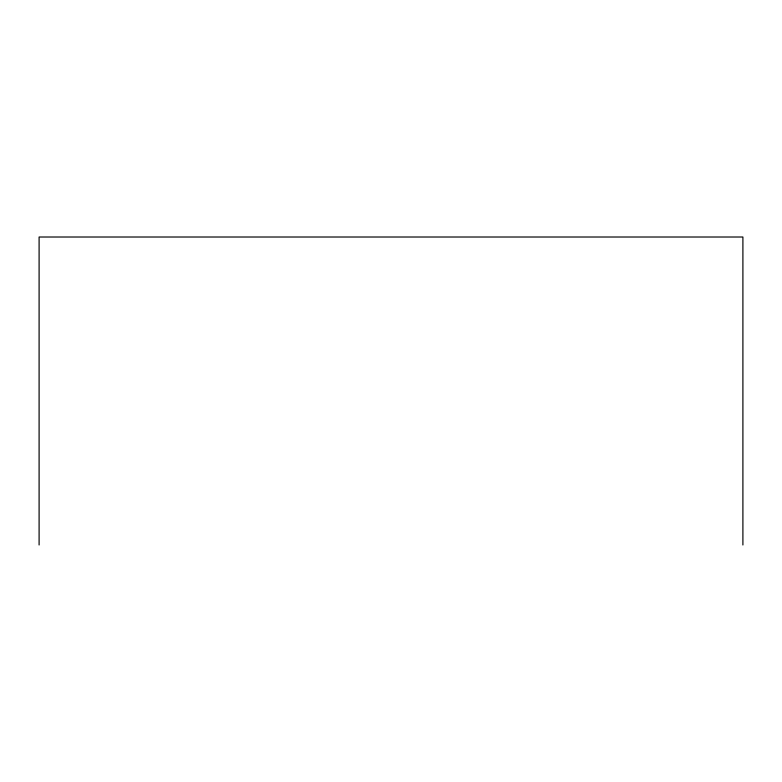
<?xml version="1.0" encoding="UTF-8"?>
<svg xmlns="http://www.w3.org/2000/svg" width="782" height="782" viewBox="0 0 782 782"><rect width="100%" height="100%" fill="white"/><g stroke="black" fill="none" stroke-linecap="round" stroke-linejoin="round"><path stroke-width="1.17" d="M742.9 544.986L742.9 237.014L39.1 237.014L39.1 544.986"/></g></svg>
